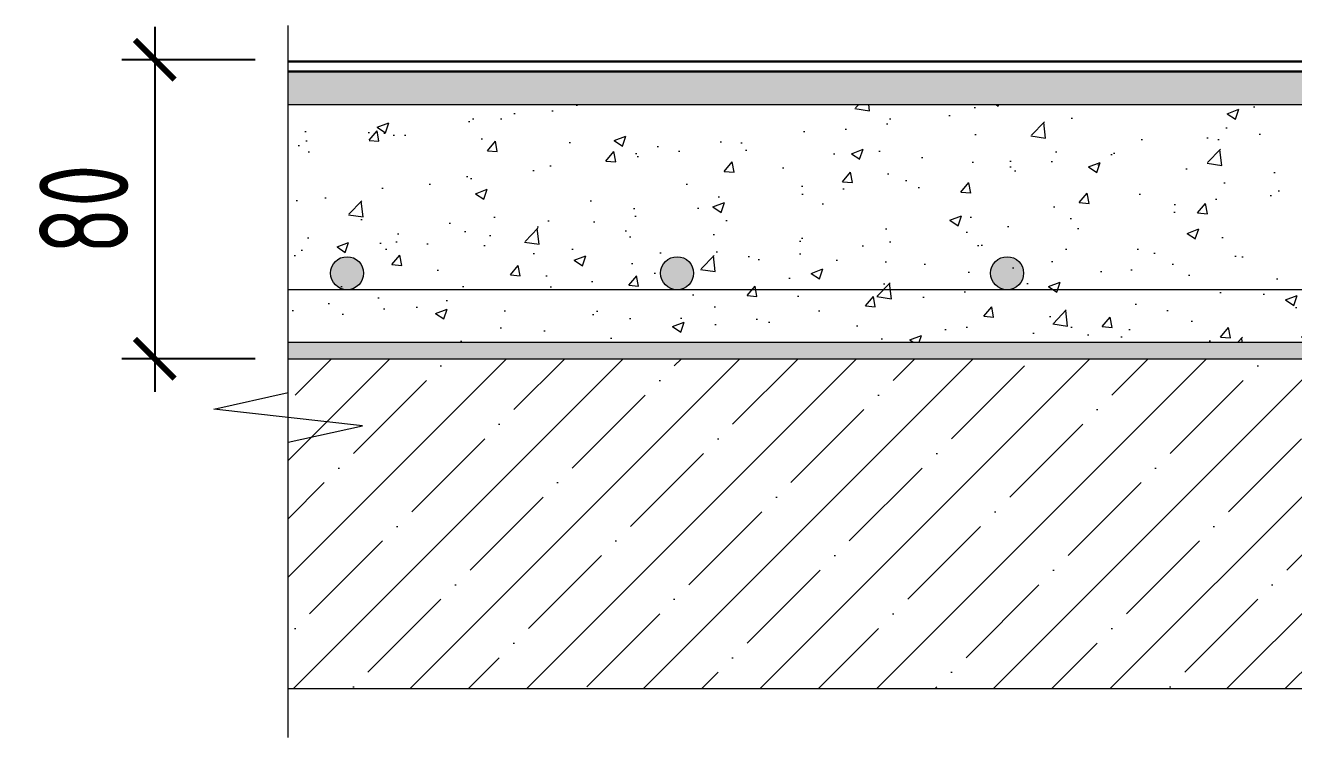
# Model space of a CAD drawing. Header units: millimetres. Extents: x 77165 to 11476408, y -193619 to 1121001.
# Drawn here: x 203348 to 207191, y 326945 to 329102 of the extents above; entities that cross this region are included whole.
import ezdxf

# ---------------------------------------------------------------- set-up
doc = ezdxf.new("R2010")
doc.units = ezdxf.units.MM
doc.layers.get('Defpoints').update_dxf_attribs({"color": 3})
doc.layers.add('Элементы узлов', color=7, linetype='Continuous', lineweight=9)
doc.styles.add('ISOCPEUR', font='isocpeur.ttf', dxfattribs={"width": 0.7, "height": 270})
doc.dimstyles.new('R_100', dxfattribs={"dimtxt": 270, "dimasz": 120, "dimexe": 100, "dimexo": 100, "dimgap": 80, "dimtad": 1, "dimdec": 0, "dimrnd": 5, "dimzin": 0, "dimdsep": 46, "dimtxsty": 'ISOCPEUR', "dimblk": 'ARCHTICK', "dimcen": 100, "dimdle": 100, "dimclrd": 256, "dimclre": 256, "dimclrt": 256, "dimadec": 0, "dimazin": 0, "dimtfac": 2, "dimtdec": 0, "dimtofl": 0, "dimtmove": 1, "dimatfit": 3, "dimfxl": 1, "dimtvp": 3, "dimtolj": 1, "dimtzin": 0, "dimarcsym": 0})

# ---------------------------------------------------------------- blocks, each defined once
blk = doc.blocks.new('*U615')
at = {"color": 8}
blk.add_lwpolyline([(0, -6.506), (0, 2.443), (2.25, 2.943), (-2.25, 3.443), (0, 3.943), (0, 15.068)], dxfattribs=at)
blk = doc.blocks.new('_ARCHTICK')
at = {"color": 0, "linetype": 'ByBlock', "const_width": 0.15}
blk.add_lwpolyline([(-0.5, -0.5), (0.5, 0.5)], dxfattribs=at)
blk = doc.blocks.new('*D632')
at = {"layer": 'Defpoints', "color": 0, "transparency": 16777216}
for p in [(204144.2, 328998), (203740.3, 328092.3), (204144.2, 328092.3)]:
    blk.add_point(p, dxfattribs=at)
at = {"layer": 'Элементы узлов', "lineweight": -2, "transparency": 16777216}
for p, q in [((203740.3, 329098), (203740.3, 327992.3)), ((204044.2, 328998), (203640.3, 328998)), ((204044.2, 328092.3), (203640.3, 328092.3))]:
    blk.add_line(p, q, dxfattribs=at)
at = {"layer": 'Элементы узлов', "lineweight": -2, "transparency": 16777216, "xscale": 120, "yscale": 120, "zscale": 120}
for p, rotation in [((203740.3, 328998), 90), ((203740.3, 328092.3), 270)]:
    blk.add_blockref('_ARCHTICK', p, dxfattribs=dict(at, rotation=rotation))
at = {"layer": 'Элементы узлов', "lineweight": 15, "transparency": 16777216, "insert": (203525.3, 328545.1), "char_height": 270, "attachment_point": 5, "rotation": 90, "style": 'ISOCPEUR'}
blk.add_mtext('\\A1;80', dxfattribs=at)

msp = doc.modelspace()

# ---------------------------------------------------------------- hatches: boundary and pattern name
at = {"layer": 'Элементы узлов', "transparency": 33554559}
h = msp.add_hatch(dxfattribs=at)
h.set_pattern_fill('AR-CONC', color=256, scale=0.5, style=0)
h.set_pattern_definition([(50, (802802.44, -1341716.294), (91.0923345, -7.9695428), [9.525, -104.775]), (355, (802802.44, -1341716.29), (-17.6217107, 95.5284226), [7.62, -83.820292]), (100.4514447, (802810.03, -1341716.96), (73.4706235, 87.558876), [8.0950044, -89.0451223]), (46.1842, (802802.44, -1341690.89), (135.5395204, -21.021164), [14.2875, -157.1625]), (96.635558, (802813.73, -1341692.65), (118.702067, 123.713062), [12.142512, -133.567804]), (351.184151, (802802.44, -1341690.9), (118.702067, 123.713062), [11.429984, -125.729866]), (21, (802815.14, -1341697.244), (75.8071956, -51.132599), [9.525, -104.775]), (326, (802815.14, -1341697.24), (30.901014, 92.093983), [7.62, -83.82]), (71.451445, (802821.46, -1341701.505), (106.7082096, 40.9613844), [8.0950044, -89.044969]), (37.5, (802802.44, -1341716.294), (1.5443016, 42.27751944), [0, -82.804, 0, -85.09, 0, -84.1375]), (7.5, (802802.44, -1341716.294), (33.4098313, 50.0902874), [0, -48.514, 0, -80.899, 0, -32.0675]), (327.5, (802774.118, -1341716.294), (67.7952976, -2.864372), [0, -31.75, 0, -99.06, 0, -131.445]), (317.5, (802761.42, -1341716.294), (74.0645907, 12.7132455), [0, -41.275, 0, -65.786, 0, -93.345])])
h.paths.add_polyline_path([(210969.62696, 328862.31925), (210969.62696, 328962.31925), (204144.21438, 328962.31925), (204144.21438, 328862.31925)])
at = {"layer": 'Элементы узлов', "ltscale": 100, "true_color": 0x000000}
h = msp.add_hatch(dxfattribs=at)
h.set_pattern_fill('AR-CONC', color=18, scale=50, style=0)
h.set_pattern_definition([(50, (-4474185.95, 1060738.94), (358.630091, -31.376067), [37.5, -412.5]), (355, (-4474185.95, 1060738.94), (-69.375667, 376.096067), [30, -330]), (100.4514445, (-4474156.06, 1060736.32), (289.254423, 344.719995), [31.870096, -350.571056]), (46.1842, (-4474185.95, 1060838.94), (533.620665, -82.75964), [56.25, -618.75]), (96.635635, (-4474141.5, 1060832.04), (467.33097, 487.0593), [47.80517, -525.85688]), (351.184164, (-4474185.95, 1060838.94), (467.33097, 487.0593), [45, -495]), (21, (-4474135.95, 1060813.94), (298.453526, -201.309445), [37.5, -412.5]), (326, (-4474135.95, 1060813.94), (121.657666, 362.575023), [30, -330]), (71.451445, (-4474111.08, 1060797.16), (420.111188, 161.265576), [31.870095, -350.571056]), (37.5, (-4474185.95, 1060738.94), (6.0799277, 166.446927), [0, -326, 0, -335, 0, -331.25]), (7.5, (-4474185.95, 1060738.94), (131.534769, 197.205856), [0, -191, 0, -318.5, 0, -126.25]), (327.5, (-4474297.45, 1060738.94), (266.911218, -11.277436), [0, -125, 0, -390, 0, -517.5]), (317.5, (-4474347.45, 1060738.94), (291.593085, 50.052491), [0, -162.5, 0, -259, 0, -367.5])])
h.paths.add_polyline_path([(210969.62696, 328862.31925), (204144.21438, 328862.31925), (204144.21438, 328142.31925), (210969.62696, 328142.31925)])
at = {"layer": 'Элементы узлов', "transparency": 33554687}
h = msp.add_hatch(color=256, dxfattribs=at)
h.set_gradient(color2=(0, 0, 0), tint=1, name='SPHERICAL')
h.paths.add_polyline_path([(204372.82603, 328351.395, 1), (204272.82603, 328351.395, 1)])
h = msp.add_hatch(color=256, dxfattribs=at)
h.set_gradient(color2=(0, 0, 0), tint=1, name='SPHERICAL')
h.paths.add_polyline_path([(205372.82603, 328351.395, 1), (205272.82603, 328351.395, 1)])
h = msp.add_hatch(color=256, dxfattribs=at)
h.set_gradient(color2=(0, 0, 0), tint=1, name='SPHERICAL')
h.paths.add_polyline_path([(206372.82603, 328351.395, 1), (206272.82603, 328351.395, 1)])
msp.add_hatch(color=256, dxfattribs=at).paths.add_polyline_path([(204144.21438, 328142.31925), (204144.21438, 328092.31925), (210969.62696, 328092.31925), (210969.62696, 328142.31925)])
at = {"layer": 'Элементы узлов', "ltscale": 100, "true_color": 0x000000}
h = msp.add_hatch(dxfattribs=at)
h.set_pattern_fill('ANSI35', color=18, scale=1000, style=0)
h.set_pattern_definition([(45, (-4474185.95, 1060588.94), (-176.776695, 176.776695), []), (45, (-4474009.17, 1060588.94), (-176.776695, 176.776695), [312.5, -62.5, 0, -62.5])])
h.paths.add_polyline_path([(210969.62696, 328092.31925), (204144.21438, 328092.31925), (204144.21438, 327092.31925), (210969.62696, 327092.31925)])

# ---------------------------------------------------------------- linework, layer by layer
at = {"layer": 'Элементы узлов', "lineweight": 30}
for p, q in [((204144.21438, 328992.31925), (210969.62696, 328992.31925)), ((204144.21438, 328962.31925), (210969.62696, 328962.31925))]:
    msp.add_line(p, q, dxfattribs=at)
at = {"layer": 'Элементы узлов'}
for points in [[(204144.21438, 328862.31925), (210969.62696, 328862.31925)], [(210969.62696, 328301.395), (204144.21438, 328301.395)], [(204144.21438, 328142.31925), (204144.21438, 328142.31925), (210969.62696, 328142.31925)]]:
    msp.add_lwpolyline(points, dxfattribs=at)
at = {"layer": 'Элементы узлов', "color": 18, "lineweight": 5, "ltscale": 100, "true_color": 0x000000}
msp.add_lwpolyline([(204144.21438, 328092.31925), (210969.62696, 328092.31925), (210969.62696, 327092.31925), (204144.21438, 327092.31925)], close=True, dxfattribs=at)
at = {"layer": 'Элементы узлов'}
for centre in [(204322.82603, 328351.395), (205322.82603, 328351.395), (206322.82603, 328351.395)]:
    msp.add_circle(centre, 50, dxfattribs=at)

# ---------------------------------------------------------------- block references
at = {"layer": 'Элементы узлов', "xscale": 100, "yscale": 100, "zscale": 100}
msp.add_blockref('*U615', (204144.21438, 327595.21342), dxfattribs=at)

# ---------------------------------------------------------------- dimensions: what is measured, and where the dimension line sits
at = {"layer": 'Элементы узлов', "lineweight": 15}
dim = msp.add_linear_dim(base=(203740.27309, 328092.31925), p1=(204144.21438, 328997.96581), p2=(204144.21438, 328092.31925), angle=90, text='80', dimstyle='R_100', override={"dimpost": '\\X'}, dxfattribs=at)
dim.commit()
dim.dimension.update_dxf_attribs({"geometry": '*D632', "text_midpoint": (203525.27309, 328545.14253)})

doc.saveas('drawing.dxf')
